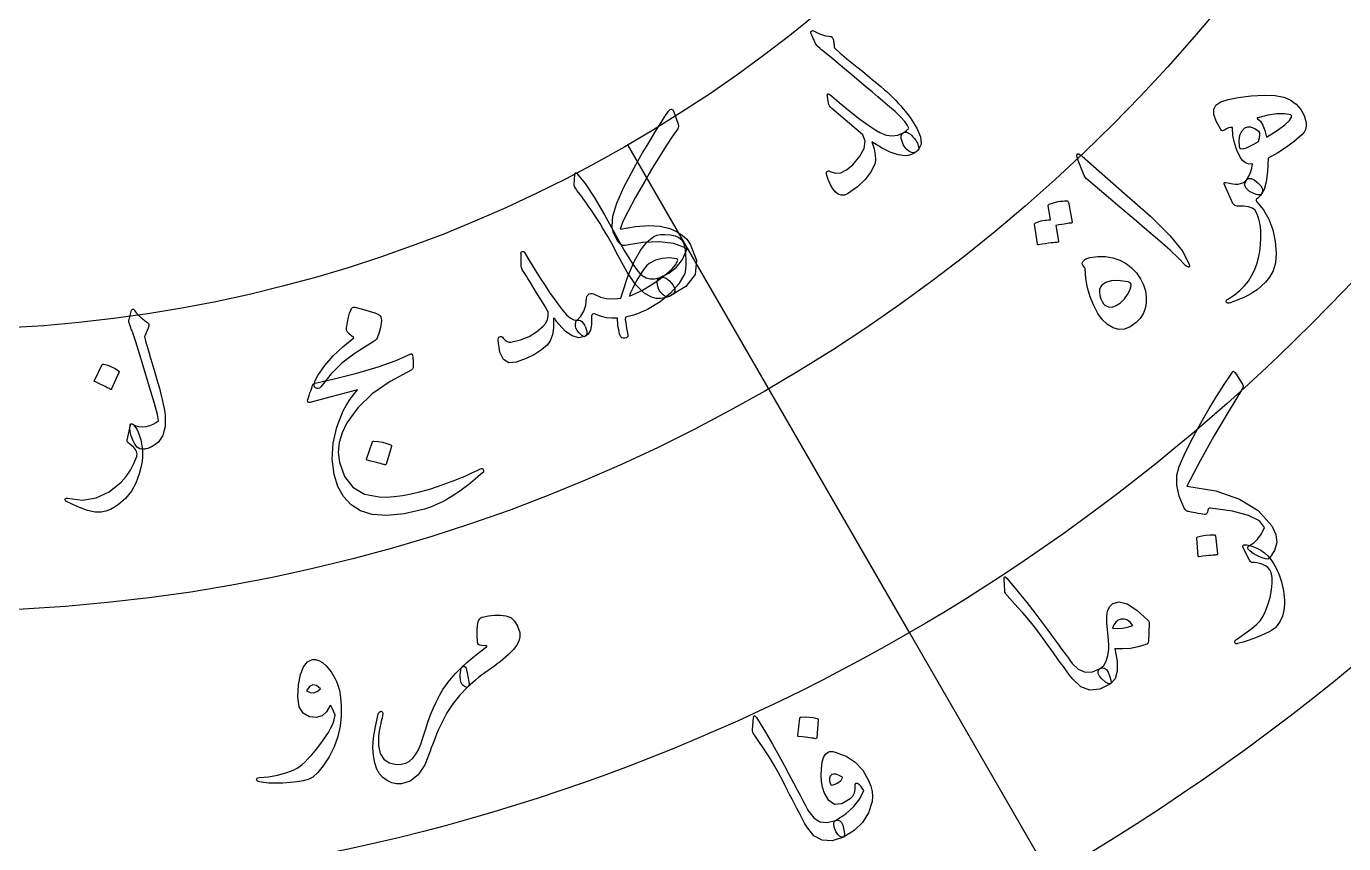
# Model space of a CAD drawing. Header units: millimetres. Extents: x -150 to 150, y -150 to 198.
# Drawn here: x 3.24 to 51.38, y -69.23 to -39.36 of the extents above; entities that cross this region are included whole.
import ezdxf

# ---------------------------------------------------------------- set-up
doc = ezdxf.new("R2010")
doc.units = ezdxf.units.MM
for name, color, linetype in [('CUT_OUTER', 1, 'Continuous'), ('ENGRAVE', 7, 'Continuous'), ('ENGRAVE_FINE', 8, 'Continuous'), ('GUIDE', 3, 'Continuous'), ('TEXT', 5, 'Continuous')]:
    doc.layers.add(name, color=color, linetype=linetype)

msp = doc.modelspace()

# ---------------------------------------------------------------- linework, layer by layer
at = {"layer": 'CUT_OUTER'}
msp.add_arc((0.0002, -0.0002), 149.9998, 179.017762, 3.164151, dxfattribs=at)
at = {"layer": 'ENGRAVE'}
for radius in [132.75, 112.1737, 91.5975, 71.0212, 50.445]:
    msp.add_circle((0, 0), radius, dxfattribs=at)
at = {"layer": 'ENGRAVE_FINE'}
for points in [[(35.5106, -61.5062), (25.2225, -43.6867)], [(45.7988, -79.3258), (35.5106, -61.5062)]]:
    msp.add_lwpolyline(points, dxfattribs=at)
for radius in [122.4619, 101.8856, 81.3094, 60.7331]:
    msp.add_circle((0, 0), radius, dxfattribs=at)
at = {"layer": 'GUIDE'}
msp.add_circle((0, 0), 137.25, dxfattribs=at)
at = {"layer": 'TEXT'}
for points in [[(31.9246, -39.6377), (31.9119, -39.602), (31.9091, -39.5715), (31.9159, -39.5462), (31.9326, -39.5262), (31.9531, -39.5151), (31.9768, -39.512), (32.0037, -39.5171), (32.0339, -39.5303), (32.1769, -39.6087), (32.3184, -39.6655), (32.4585, -39.7005), (32.5971, -39.7138), (32.6495, -39.7266), (32.6901, -39.7552), (32.7187, -39.7997), (32.7353, -39.86), (32.7404, -39.8943), (32.7451, -39.9288), (32.7495, -39.9637), (32.7536, -39.9988), (32.7576, -40.0339), (32.7619, -40.0688), (32.7666, -40.1034), (32.7715, -40.1378), (32.8202, -40.191), (32.9732, -40.3258), (33.231, -40.5417), (33.5943, -40.8379), (33.7949, -40.9998), (33.9826, -41.1525), (34.1573, -41.2959), (34.3189, -41.4303), (34.4668, -41.5554), (34.6002, -41.6714), (34.719, -41.7784), (34.8233, -41.8763), (34.9192, -41.9705), (35.013, -42.0666), (35.1047, -42.1643), (35.1943, -42.2639), (35.282, -42.3655), (35.3682, -42.4697), (35.4528, -42.5765), (35.5358, -42.6857), (35.7891, -43.0727), (35.9233, -43.4002), (35.9381, -43.6681), (35.8336, -43.8758), (35.7538, -43.9444), (35.6705, -43.975), (35.5838, -43.9675), (35.4938, -43.922), (35.4093, -43.8511), (35.3392, -43.7673), (35.2834, -43.6708), (35.2418, -43.5617), (35.215, -43.4513), (35.2129, -43.3626), (35.2357, -43.2956), (35.2833, -43.2502), (35.3247, -43.2209), (35.3618, -43.1945), (35.3945, -43.171), (35.4228, -43.1504), (35.4466, -43.1318), (35.4656, -43.1141), (35.4798, -43.0973), (35.4892, -43.0814), (35.4452, -42.9744), (35.347, -42.8374), (35.1945, -42.6704), (34.9881, -42.4732), (34.8612, -42.3596), (34.7137, -42.2309), (34.5458, -42.0872), (34.3574, -41.9283), (34.1488, -41.7535), (33.9202, -41.562), (33.6717, -41.3537), (33.4033, -41.1284), (33.1411, -40.908), (32.9107, -40.7143), (32.712, -40.5475), (32.5448, -40.4078), (32.4093, -40.295), (32.3057, -40.2089), (32.234, -40.1497), (32.194, -40.1175), (32.1458, -40.0721), (32.1023, -40.0171), (32.0633, -39.9525), (32.0288, -39.8783), (32.0143, -39.839), (32.0002, -39.8023), (31.9865, -39.7683), (31.9733, -39.7369), (31.9605, -39.7082), (31.9481, -39.6821), (31.9361, -39.6586), (31.9246, -39.6377)], [(35.8323, -43.8865), (35.7059, -43.978), (35.5839, -44.0427), (35.4665, -44.0807), (35.3538, -44.0919), (35.1005, -44.0559), (34.8139, -43.959), (34.4944, -43.801), (34.1424, -43.5818), (34.2187, -43.8383), (34.2631, -44.0534), (34.2757, -44.2272), (34.2567, -44.3593), (34.1144, -44.6637), (33.9001, -44.9518), (33.6138, -45.2224), (33.2558, -45.4742), (33.1389, -45.5239), (33.0244, -45.5278), (32.9126, -45.486), (32.8035, -45.3987), (32.7026, -45.2761), (32.6154, -45.1287), (32.5418, -44.9566), (32.4814, -44.76), (32.4765, -44.7308), (32.4785, -44.7047), (32.4873, -44.6816), (32.503, -44.6616), (32.5286, -44.644), (32.5552, -44.6373), (32.5826, -44.6414), (32.611, -44.6564), (32.8028, -44.7228), (33.0056, -44.7056), (33.2189, -44.6047), (33.4419, -44.4197), (33.7068, -44.1051), (33.8563, -43.8161), (33.8915, -43.5543), (33.8135, -43.3199), (32.6809, -42.3546), (32.6321, -42.3077), (32.595, -42.2612), (32.5697, -42.215), (32.5561, -42.1691), (32.517, -41.9174), (32.513, -41.8835), (32.5134, -41.8567), (32.5181, -41.8371), (32.5273, -41.8247), (32.5502, -41.821), (32.5801, -41.8307), (32.617, -41.8538), (32.6609, -41.8903), (32.9468, -42.1389), (33.2151, -42.364), (33.4656, -42.5658), (33.6982, -42.7443), (33.9121, -42.9001), (34.1064, -43.034), (34.2811, -43.146), (34.436, -43.2362), (34.6642, -43.3293), (34.8827, -43.3619), (35.0912, -43.3339), (35.2892, -43.2454), (35.3472, -43.2232), (35.4117, -43.2269), (35.4827, -43.2564), (35.5602, -43.3118), (35.5962, -43.3451), (35.631, -43.3799), (35.6646, -43.4163), (35.6971, -43.4543), (35.7276, -43.4945), (35.7554, -43.5375), (35.7806, -43.5832), (35.803, -43.6318), (35.8383, -43.7249), (35.8549, -43.7984), (35.8529, -43.8522), (35.8323, -43.8865)], [(46.8958, -43.1262), (46.7267, -42.825), (46.6402, -42.5758), (46.6362, -42.3783), (46.7152, -42.232), (46.8881, -42.119), (47.1601, -42.0274), (47.532, -41.9556), (48.0042, -41.9017), (48.4812, -41.8753), (48.8785, -41.888), (49.1957, -41.9417), (49.4325, -42.0377), (49.651, -42.1994), (49.82, -42.3921), (49.9388, -42.6162), (50.0069, -42.8719), (50.0135, -43.0022), (49.9907, -43.1215), (49.9386, -43.2298), (49.8571, -43.3269), (49.5889, -43.5569), (49.2937, -43.775), (48.9718, -43.9809), (48.6234, -44.174), (48.6013, -44.6592), (48.5516, -45.0406), (48.4762, -45.3171), (48.3765, -45.4884), (48.3447, -45.51), (48.3023, -45.5185), (48.2491, -45.5139), (48.1852, -45.4963), (47.9421, -45.3868), (47.8018, -45.2627), (47.764, -45.1248), (47.8281, -44.9728), (47.9135, -44.8375), (47.9797, -44.6946), (48.0267, -44.5442), (48.0544, -44.3866), (47.9149, -44.3888), (47.7918, -44.3471), (47.685, -44.2616), (47.5944, -44.1326), (47.4728, -43.8784), (47.3869, -43.6145), (47.3365, -43.341), (47.3211, -43.0578), (47.2448, -43.0524), (47.1701, -43.0651), (47.0972, -43.0961), (47.0259, -43.1453), (46.9881, -43.1671), (46.9538, -43.1712), (46.9231, -43.1576), (46.8958, -43.1262)], [(24.94, -46.7728), (25.5005, -46.6766), (25.9896, -46.6387), (26.4078, -46.6612), (26.7553, -46.7463), (27.0007, -46.8571), (27.2069, -46.9881), (27.3735, -47.1396), (27.5001, -47.3121), (27.7273, -47.9028), (27.6772, -48.4221), (27.3469, -48.8677), (26.7365, -49.2335), (26.6858, -49.2461), (26.6314, -49.2397), (26.5731, -49.2141), (26.5112, -49.1694), (26.4383, -49.0973), (26.3819, -49.0216), (26.3419, -48.9423), (26.3183, -48.8596), (26.2997, -48.7345), (26.301, -48.6408), (26.3224, -48.5785), (26.364, -48.5475), (26.7154, -48.381), (27.0008, -48.1558), (27.2191, -47.8729), (27.3695, -47.5337), (27.3763, -47.5089), (27.3762, -47.4891), (27.3693, -47.4743), (27.3556, -47.4645), (26.8989, -47.2976), (26.3725, -47.2274), (25.7757, -47.2511), (25.1072, -47.3658), (25.0303, -47.364), (24.9526, -47.3193), (24.8742, -47.232), (24.7949, -47.102), (24.7364, -46.9811), (24.6923, -46.8683), (24.6626, -46.7636), (24.6473, -46.6672), (24.6782, -46.2942), (24.8234, -45.8185), (25.0781, -45.2391), (25.4364, -44.5545), (25.6007, -44.2632), (25.7632, -43.9802), (25.924, -43.7055), (26.0834, -43.4392), (26.2414, -43.1811), (26.3982, -42.9314), (26.5541, -42.69), (26.7091, -42.4568), (26.7669, -42.3963), (26.8179, -42.3794), (26.8622, -42.4063), (26.8999, -42.477), (27.0628, -42.9281), (27.0759, -42.9764), (27.0771, -43.0223), (27.0666, -43.0657), (27.0442, -43.1067), (26.9187, -43.2807), (26.786, -43.474), (26.6457, -43.6867), (26.4976, -43.9186), (26.3419, -44.17), (26.1787, -44.4409), (26.0077, -44.7313), (25.8283, -45.0412), (25.4925, -45.6295), (25.2297, -46.1136), (25.0443, -46.4944), (24.94, -46.7728)], [(48.2427, -42.6944), (48.2268, -42.6998), (48.2199, -42.7076), (48.2221, -42.7178), (48.2332, -42.7304), (48.3394, -42.8273), (48.43, -42.9717), (48.5047, -43.1639), (48.5629, -43.4041), (48.9474, -43.16), (49.2271, -42.9552), (49.4026, -42.7916), (49.4742, -42.6704), (49.48, -42.6428), (49.4781, -42.621), (49.4684, -42.605), (49.451, -42.5948), (49.2202, -42.5511), (48.9419, -42.5537), (48.6161, -42.6019), (48.2427, -42.6944)], [(48.2745, -43.5625), (48.3058, -43.4278), (48.3199, -43.3244), (48.3171, -43.2524), (48.2975, -43.2116), (48.1342, -43.104), (47.9909, -43.0462), (47.8676, -43.038), (47.7641, -43.0795), (47.6472, -43.194), (47.5745, -43.3416), (47.5457, -43.5227), (47.5606, -43.7376), (47.5785, -43.7916), (47.6146, -43.8241), (47.6691, -43.8352), (47.7418, -43.8248), (47.8366, -43.7925), (47.957, -43.7382), (48.103, -43.6616), (48.2745, -43.5625)], [(41.6842, -44.2621), (41.6326, -44.0981), (41.6389, -44.0174), (41.7035, -44.0195), (41.8266, -44.1045), (43.3716, -45.4628), (44.3215, -46.2946), (45.0348, -47.0025), (45.5084, -47.5897), (45.7405, -48.0575), (45.748, -48.1066), (45.7449, -48.1398), (45.7312, -48.1572), (45.7068, -48.1587), (45.679, -48.1512), (45.6493, -48.1354), (45.6177, -48.1114), (45.5841, -48.0791), (45.3349, -47.8162), (45.0583, -47.5491), (44.7546, -47.2774), (44.4239, -47.0009), (44.3391, -46.9271), (44.1079, -46.7299), (43.7307, -46.4088), (43.2081, -45.9632), (42.0438, -44.9798), (41.986, -44.9237), (41.9382, -44.8667), (41.9004, -44.809), (41.8727, -44.7504)], [(26.3706, -48.5439), (26.4961, -48.5274), (26.62, -48.5645), (26.7425, -48.6552), (26.8636, -48.7996), (26.9357, -48.9355), (26.9398, -49.0526), (26.8756, -49.1508), (26.7432, -49.2298), (26.5776, -49.2835), (26.4138, -49.3061), (26.2523, -49.2976), (26.093, -49.258), (25.8074, -49.0972), (25.5081, -48.7909), (25.1951, -48.3395), (24.8675, -47.7437), (24.7743, -47.5599), (24.6807, -47.3811), (24.5865, -47.2072), (24.4919, -47.0383), (24.3971, -46.8747), (24.3023, -46.7169), (24.2076, -46.5648), (24.1129, -46.4184), (23.9899, -46.2341), (23.8777, -46.0672), (23.7762, -45.9178), (23.6854, -45.7859), (23.6057, -45.6723), (23.5375, -45.5779), (23.4807, -45.5026), (23.4353, -45.4465), (23.3592, -45.353), (23.3059, -45.2749), (23.2751, -45.2123), (23.267, -45.1653), (23.2874, -44.7697), (23.2967, -44.725), (23.3141, -44.7055), (23.3397, -44.711), (23.3736, -44.7415), (23.6578, -45.1009), (23.9919, -45.6029), (24.3759, -46.2477), (24.8092, -47.0357), (24.9693, -47.3271), (25.1173, -47.5865), (25.2532, -47.8139), (25.3771, -48.0094), (25.4888, -48.1724), (25.5879, -48.3026), (25.6746, -48.4), (25.7488, -48.4645), (25.887, -48.543), (26.0368, -48.5825), (26.1981, -48.5829), (26.3706, -48.5439)], [(47.3359, -45.8279), (47.0362, -45.1749), (47.0178, -45.1171), (47.0182, -45.0789), (47.0375, -45.0603), (47.0756, -45.0612), (47.209, -45.0912), (47.3288, -45.111), (47.4352, -45.1205), (47.5281, -45.1199), (47.614, -45.1038), (47.6936, -45.0729), (47.767, -45.0271), (47.8339, -44.9667), (47.9116, -44.9176), (48.0054, -44.9184), (48.1154, -44.969), (48.2418, -45.0696), (48.3514, -45.1896), (48.4115, -45.2983), (48.4218, -45.3959), (48.3824, -45.4822), (48.3373, -45.5346), (48.29, -45.5864), (48.2403, -45.6374), (48.1884, -45.6877), (48.1822, -45.6988), (48.1812, -45.7134), (48.1856, -45.7316), (48.1953, -45.7533), (48.4503, -46.0593), (48.6503, -46.4065), (48.7942, -46.7952), (48.8808, -47.226), (48.9109, -47.6461), (48.8864, -48.0024), (48.8082, -48.294), (48.677, -48.5203), (48.5207, -48.7009), (48.3669, -48.8559), (48.2158, -48.9852), (48.0677, -49.0889), (47.9892, -49.1334), (47.9035, -49.1791), (47.8104, -49.2258), (47.7101, -49.2736), (47.6021, -49.3214), (47.4861, -49.3678), (47.3622, -49.4128), (47.2303, -49.4565), (47.1982, -49.4684), (47.1702, -49.4734), (47.1464, -49.4715), (47.1267, -49.4628), (47.1044, -49.4473), (47.0904, -49.4311), (47.0848, -49.414), (47.0876, -49.3962), (47.0942, -49.3761), (47.1061, -49.3583), (47.1232, -49.3427), (47.1454, -49.3294), (47.3825, -49.1759), (47.5874, -49.014), (47.7602, -48.8442), (47.9008, -48.6667), (48.0196, -48.4711), (48.1206, -48.2651), (48.2035, -48.0487), (48.2683, -47.8222), (48.3157, -47.5856), (48.3464, -47.3391), (48.3603, -47.0828), (48.3574, -46.8168), (48.3327, -46.5964), (48.2879, -46.398), (48.2232, -46.2216), (48.1389, -46.0671), (48.0435, -45.9973), (47.9028, -45.9508), (47.7169, -45.927), (47.4858, -45.9256), (47.4406, -45.9204), (47.4006, -45.9024), (47.3657, -45.8715), (47.3359, -45.8279)], [(40.5868, -45.9088), (40.5872, -45.8944), (40.5934, -45.8806), (40.6054, -45.8672), (40.623, -45.8544), (40.7017, -45.8258), (40.7806, -45.8012), (40.8597, -45.7803), (40.9391, -45.7634), (41.0195, -45.7503), (41.1015, -45.7413), (41.1853, -45.7362), (41.2709, -45.7351), (41.2917, -45.7396), (41.308, -45.7495), (41.3198, -45.7648), (41.3272, -45.7856), (41.4659, -46.515), (41.4636, -46.5283), (41.452, -46.5387), (41.4311, -46.5461), (41.4008, -46.5506), (41.3774, -46.5508), (41.342, -46.554), (41.2945, -46.5601), (41.2349, -46.5693), (41.1625, -46.5813), (41.0767, -46.5961), (40.9774, -46.6135), (40.8646, -46.6336), (40.9589, -47.206), (40.9582, -47.2267), (40.9469, -47.2413), (40.925, -47.2499), (40.8925, -47.2524), (40.8645, -47.2546), (40.821, -47.259), (40.7622, -47.2656), (40.688, -47.2743), (40.5978, -47.2857), (40.4907, -47.3004), (40.3668, -47.3183), (40.226, -47.3392), (40.2084, -47.3378), (40.1961, -47.3318), (40.1891, -47.3213), (40.1874, -47.3062), (40.0874, -46.5885), (40.0881, -46.5741), (40.0945, -46.5603), (40.1066, -46.5471), (40.1245, -46.5345), (40.1896, -46.5083), (40.2556, -46.4861), (40.3225, -46.4679), (40.3903, -46.4537), (40.4586, -46.443), (40.5273, -46.4356), (40.5961, -46.4313), (40.6652, -46.4302)], [(26.1726, -47.0324), (26.2793, -46.9904), (26.4139, -46.9677), (26.5763, -46.9641), (26.7669, -46.9793), (26.9472, -47.0143), (27.0888, -47.0734), (27.1914, -47.1569), (27.2549, -47.2651), (27.2906, -47.3904), (27.3174, -47.538), (27.335, -47.7078), (27.3434, -47.9), (27.342, -48.081), (27.3346, -48.2236), (27.3213, -48.3277), (27.3025, -48.3933), (27.0837, -48.7655), (26.7829, -49.1088), (26.4002, -49.4215), (25.9361, -49.7017), (25.8374, -49.751), (25.7378, -49.7963), (25.6372, -49.8377), (25.5357, -49.8752), (25.434, -49.9089), (25.3327, -49.939), (25.2318, -49.9656), (25.1314, -49.9886), (25.1303, -50.0661), (25.1447, -50.1982), (25.1744, -50.3849), (25.2191, -50.6264), (25.2232, -50.6757), (25.2065, -50.7136), (25.169, -50.74), (25.1107, -50.7549), (25.0538, -50.7529), (25.0067, -50.7358), (24.9693, -50.7035), (24.9416, -50.656), (24.9231, -50.589), (24.9058, -50.5182), (24.8899, -50.4437), (24.8753, -50.3654), (24.8626, -50.2836), (24.8524, -50.1984), (24.8447, -50.1099), (24.8396, -50.0181), (24.6326, -50.022), (24.4389, -50.0041), (24.2586, -49.9648), (24.0917, -49.9042), (24.0406, -49.8819), (23.9974, -49.8692), (23.9619, -49.8661), (23.9343, -49.8727), (23.9167, -49.8884), (23.9047, -49.9158), (23.8983, -49.9549), (23.8976, -50.0057), (23.8948, -50.2592), (23.8529, -50.459), (23.7723, -50.6049), (23.6533, -50.6965), (23.6334, -50.7002), (23.6083, -50.6949), (23.5781, -50.6808), (23.5428, -50.6578), (23.442, -50.5591), (23.3689, -50.468), (23.3235, -50.3846), (23.3056, -50.3089), (23.3068, -50.2351), (23.318, -50.1741), (23.3392, -50.1258), (23.3704, -50.0902), (23.5109, -49.9479), (23.6153, -49.7675), (23.6831, -49.5494), (23.7143, -49.2939), (23.7224, -49.243), (23.7416, -49.2003), (23.7718, -49.1655), (23.8131, -49.1388), (23.8639, -49.122), (23.9157, -49.12), (23.9686, -49.133), (24.0226, -49.1609), (24.2236, -49.2549), (24.4489, -49.3073), (24.6985, -49.3179), (24.9721, -49.2863), (25.0394, -49.0581), (25.1074, -48.8416), (25.1762, -48.6367), (25.2459, -48.4435), (25.469, -47.9323), (25.6959, -47.5271), (25.9297, -47.2272), (26.1726, -47.0324)], [(23.3704, -50.0902), (23.4309, -50.0907), (23.4874, -50.1093), (23.5402, -50.1462), (23.589, -50.2013), (23.6385, -50.2745), (23.6771, -50.3488), (23.7047, -50.4241), (23.7212, -50.5006), (23.7252, -50.5706), (23.7152, -50.6266), (23.6912, -50.6686), (23.6533, -50.6965), (23.4204, -50.7365), (23.1839, -50.6739), (22.9447, -50.5087), (22.7031, -50.2412), (22.6659, -50.193), (22.6336, -50.1513), (22.6064, -50.1159), (22.5841, -50.087), (22.5667, -50.0645), (22.5544, -50.0484), (22.5469, -50.0387), (22.5445, -50.0355), (22.5253, -50.0202), (22.5126, -50.0193), (22.5064, -50.0328), (22.5066, -50.0607), (22.507, -50.3732), (22.4673, -50.636), (22.3879, -50.8489), (22.2689, -51.0116), (22.0676, -51.184), (21.8134, -51.3454), (21.5062, -51.495), (21.1462, -51.6318), (20.8791, -51.6567), (20.6791, -51.5344), (20.5465, -51.2657), (20.4796, -50.8514), (20.4806, -50.7979), (20.4908, -50.7547), (20.5102, -50.7218), (20.5388, -50.6992), (20.5719, -50.6893), (20.6052, -50.6944), (20.6385, -50.7144), (20.6719, -50.7495), (20.7433, -50.8242), (20.8137, -50.8742), (20.8833, -50.8995), (20.9518, -50.8999), (21.3004, -50.8135), (21.6133, -50.6873), (21.8899, -50.5219), (22.1295, -50.3179), (22.2216, -50.2031), (22.282, -50.0756), (22.3109, -49.9356), (22.3084, -49.783), (22.2778, -49.7239), (22.1977, -49.5902), (22.0681, -49.382), (21.8895, -49.0989), (21.7952, -48.9469), (21.7106, -48.8094), (21.6355, -48.6864), (21.57, -48.578), (21.514, -48.4851), (21.4674, -48.409), (21.4301, -48.3495), (21.4023, -48.3067), (21.3649, -48.2389), (21.3387, -48.1763), (21.3236, -48.119), (21.3196, -48.0669), (21.3201, -47.9998), (21.3207, -47.9373), (21.3213, -47.8793), (21.3219, -47.8258), (21.3222, -47.7772), (21.3216, -47.7334), (21.3204, -47.6945), (21.3183, -47.6606), (21.3193, -47.6321), (21.3268, -47.6099), (21.3411, -47.5939), (21.3619, -47.584), (21.3892, -47.5829), (21.4131, -47.5895), (21.4337, -47.6037), (21.4508, -47.6255), (21.6468, -47.9543), (21.8364, -48.2641), (22.0195, -48.5548), (22.1961, -48.8264), (22.3657, -49.0792), (22.528, -49.3134), (22.6828, -49.5289), (22.8302, -49.7259), (22.9812, -49.9034), (23.1217, -50.0234), (23.2515, -50.0856), (23.3704, -50.0902)], [(27.0094, -47.8587), (26.7365, -47.8213), (26.479, -47.8359), (26.2363, -47.9026), (26.0079, -48.0218), (25.9173, -48.1008), (25.818, -48.219), (25.7096, -48.3764), (25.5917, -48.5728), (25.5329, -48.6772), (25.4796, -48.7743), (25.4318, -48.8642), (25.3896, -48.9469), (25.3533, -49.0227), (25.323, -49.0922), (25.2989, -49.1554), (25.281, -49.2121), (25.5054, -49.1229), (25.7588, -48.9952), (26.0407, -48.8286), (26.3503, -48.6226), (26.638, -48.4078), (26.8483, -48.2197), (26.9819, -48.0592), (27.0395, -47.9272), (27.0454, -47.9025), (27.0424, -47.8828), (27.0304, -47.8683), (27.0094, -47.8587)], [(41.8309, -48.0104), (41.8622, -47.9394), (41.9176, -47.882), (41.9971, -47.838), (42.1008, -47.8074), (42.3938, -47.7702), (42.6741, -47.774), (42.9416, -47.8193), (43.1966, -47.9063), (43.4285, -48.0272), (43.6326, -48.1802), (43.8084, -48.3657), (43.9557, -48.5842), (44.0646, -48.8064), (44.1357, -49.0273), (44.1691, -49.2468), (44.1644, -49.4649), (44.1237, -49.6727), (44.0492, -49.8609), (43.9409, -50.0294), (43.7991, -50.1779), (43.585, -50.339), (43.3723, -50.4259), (43.1617, -50.4386), (42.9533, -50.3774), (42.756, -50.255), (42.5728, -50.078), (42.4032, -49.8469), (42.2469, -49.5619), (42.1133, -49.2416), (42.0172, -48.9109), (41.9581, -48.5699), (41.9357, -48.2186), (41.9326, -48.204), (41.9217, -48.1836), (41.9031, -48.1576), (41.8768, -48.1257), (41.8492, -48.0901), (41.8324, -48.059), (41.8263, -48.0325), (41.8309, -48.0104)], [(43.6137, -48.8355), (43.6108, -48.7792), (43.5767, -48.7339), (43.5115, -48.6997), (43.4152, -48.6763), (43.1293, -48.6479), (42.8894, -48.6619), (42.6951, -48.7185), (42.5459, -48.8184), (42.4921, -48.8853), (42.4627, -48.971), (42.4578, -49.0755), (42.4773, -49.199), (42.512, -49.3202), (42.5528, -49.4182), (42.5997, -49.493), (42.653, -49.5444), (42.7861, -49.6084), (42.9261, -49.6152), (43.0729, -49.5648), (43.2261, -49.4569), (43.3723, -49.3113), (43.4856, -49.1591), (43.5661, -49.0004), (43.6137, -48.8355)], [(7.1293, -49.6876), (7.1459, -49.689), (7.1619, -49.698), (7.1772, -49.7145), (7.192, -49.7387), (7.2146, -49.7753), (7.2525, -49.8219), (7.3059, -49.8785), (7.3747, -49.9449), (7.4142, -49.9797), (7.4527, -50.0132), (7.4902, -50.0454), (7.5266, -50.0763), (7.5624, -50.1055), (7.5979, -50.1323), (7.6331, -50.1568), (7.6679, -50.179), (7.7015, -50.2124), (7.7168, -50.258), (7.7138, -50.3158), (7.6925, -50.3858), (7.5567, -50.6995), (7.5808, -50.7974), (7.613, -50.9166), (7.6534, -51.0571), (7.7019, -51.219), (7.7576, -51.4032), (7.8193, -51.611), (7.8871, -51.8422), (7.961, -52.097), (8.0366, -52.3496), (8.1031, -52.5829), (8.1605, -52.7968), (8.2086, -52.9916), (8.2478, -53.167), (8.2785, -53.323), (8.3007, -53.4597), (8.3142, -53.577), (8.3119, -53.9836), (8.2258, -54.3126), (8.0553, -54.5636), (7.8004, -54.7358), (7.7582, -54.7554), (7.717, -54.772), (7.6768, -54.7856), (7.6376, -54.7962), (7.5995, -54.8043), (7.5625, -54.8104), (7.5267, -54.8144), (7.492, -54.8163), (7.3902, -54.7978), (7.2969, -54.7358), (7.2123, -54.6303), (7.1364, -54.4814), (7.0766, -54.3191), (7.0398, -54.1735), (7.0259, -54.0446), (7.0346, -53.9324), (7.0404, -53.912), (7.0487, -53.8969), (7.0595, -53.887), (7.0729, -53.8824), (7.0906, -53.882), (7.1069, -53.8855), (7.1219, -53.8928), (7.1356, -53.9042), (7.2392, -53.9555), (7.3541, -53.9855), (7.4803, -53.9939), (7.6177, -53.9808), (7.7586, -53.9457), (7.8815, -53.8978), (7.9864, -53.8373), (8.0734, -53.7642), (8.0315, -53.544), (7.9218, -53.1367), (7.7458, -52.5418), (7.5057, -51.7589), (7.238, -50.8886), (7.203, -50.773), (7.1673, -50.664), (7.1308, -50.5617), (7.0937, -50.4661), (7.0741, -50.4184), (7.0572, -50.3745), (7.0431, -50.3345), (7.0317, -50.2984), (7.0222, -50.2666), (7.0139, -50.2399), (7.0067, -50.2181), (7.0007, -50.2014), (6.991, -50.1633), (6.987, -50.1282), (6.9886, -50.0961), (6.9958, -50.0669), (7.0872, -49.7312), (7.0954, -49.7136), (7.1052, -49.7005), (7.1165, -49.6918), (7.1293, -49.6876)], [(15.8151, -50.9504), (15.2558, -51.2976), (14.776, -51.6655), (14.376, -52.0564), (14.0561, -52.4723), (14.0065, -52.5361), (13.9558, -52.5779), (13.9041, -52.5979), (13.8514, -52.5959), (13.7767, -52.543), (13.7601, -52.4451), (13.8011, -52.3021), (13.8993, -52.1141), (14.1504, -51.7527), (14.4533, -51.4035), (14.8075, -51.0656), (15.2126, -50.7379), (15.0219, -50.5775), (14.9826, -50.5349), (14.9562, -50.4885), (14.9427, -50.4382), (14.9421, -50.3841), (14.9775, -50.1666), (15.0145, -49.9843), (15.0532, -49.8373), (15.0938, -49.7254), (15.1243, -49.6691), (15.1601, -49.6334), (15.2013, -49.6184), (15.2478, -49.624), (15.5297, -49.6913), (15.7715, -49.7604), (15.9732, -49.8317), (16.1343, -49.9057), (16.1704, -49.9346), (16.1969, -49.9773), (16.2139, -50.0338), (16.2211, -50.1042), (16.2104, -50.2215), (16.18, -50.3694), (16.1297, -50.548), (16.0589, -50.7572), (16.034, -50.7928), (15.9851, -50.8369), (15.9122, -50.8895), (15.8151, -50.9504)], [(14.3979, -52.2639), (15.3188, -52.0363), (16.1047, -51.8024), (16.7557, -51.5681), (17.2723, -51.3386), (17.2881, -51.3311), (17.3026, -51.3274), (17.3161, -51.3275), (17.3284, -51.3315), (17.3389, -51.3389), (17.3472, -51.3496), (17.3531, -51.3636), (17.3567, -51.3807), (17.3646, -51.4497), (17.3711, -51.5132), (17.3763, -51.5712), (17.3801, -51.6239), (17.3825, -51.6711), (17.3836, -51.7129), (17.3833, -51.7493), (17.3817, -51.7802), (17.3734, -51.8315), (17.3576, -51.8726), (17.3345, -51.9033), (17.304, -51.9238), (16.5316, -52.3381), (15.8837, -52.7931), (15.3596, -53.2938), (14.9595, -53.844), (14.7776, -54.2078), (14.6695, -54.5687), (14.6365, -54.9272), (14.68, -55.2834), (14.8698, -55.8104), (15.1737, -56.1998), (15.5934, -56.4498), (16.1293, -56.5575), (16.3933, -56.56), (16.6781, -56.5416), (16.9833, -56.502), (17.3089, -56.4411), (17.654, -56.3589), (18.0181, -56.2558), (18.4008, -56.1313), (18.8016, -55.985), (18.9428, -55.9291), (19.0811, -55.8727), (19.2166, -55.816), (19.3492, -55.7588), (19.478, -55.7016), (19.6021, -55.6448), (19.7215, -55.5883), (19.8361, -55.5322), (19.8719, -55.5174), (19.901, -55.5169), (19.9235, -55.5305), (19.9394, -55.5584), (19.9489, -55.594), (19.95, -55.6237), (19.9425, -55.6476), (19.9265, -55.6657), (19.7417, -55.8256), (19.5646, -55.9731), (19.3955, -56.1081), (19.2344, -56.2308), (19.0822, -56.3415), (18.9397, -56.4406), (18.8069, -56.5281), (18.684, -56.604), (18.566, -56.6687), (18.4504, -56.7295), (18.3371, -56.7862), (18.2262, -56.8389), (18.117, -56.887), (18.0086, -56.9297), (17.9012, -56.967), (17.7948, -56.9989), (17.0537, -57.1687), (16.4149, -57.2336), (15.8806, -57.1971), (15.4523, -57.0621), (15.1072, -56.8396), (14.8316, -56.5447), (14.6246, -56.1786), (14.4851, -55.742), (14.4161, -55.1733), (14.4512, -54.5942), (14.5874, -54.0047), (14.8216, -53.404), (14.9234, -53.213), (15.0451, -53.0228), (15.1864, -52.8331), (15.3472, -52.6438), (13.5997, -53.1068), (13.553, -53.0995), (13.5271, -53.0716), (13.522, -53.023), (13.5375, -52.9539), (13.5732, -52.8497), (13.6057, -52.756), (13.6349, -52.6726), (13.6609, -52.5996), (13.6839, -52.5375), (13.7041, -52.4866), (13.7214, -52.447), (13.736, -52.4187), (13.7813, -52.4025), (13.9068, -52.3717), (14.1124, -52.3258), (14.3979, -52.2639)], [(6.0164, -51.7211), (6.0242, -51.7108), (6.0359, -51.7039), (6.0515, -51.7002), (6.0711, -51.6997), (6.215, -51.7416), (6.3528, -51.797), (6.4845, -51.8659), (6.6103, -51.9483), (6.6233, -51.9617), (6.63, -51.9758), (6.6306, -51.9907), (6.6249, -52.0064), (6.3596, -52.6087), (6.3486, -52.6236), (6.3329, -52.6287), (6.3123, -52.6242), (6.287, -52.6099), (6.2651, -52.5976), (6.2306, -52.5792), (6.1837, -52.5548), (6.1244, -52.5243), (6.0517, -52.4878), (5.9649, -52.4454), (5.8641, -52.3969), (5.7492, -52.3423), (5.7337, -52.3328), (5.7254, -52.3225), (5.7242, -52.3114), (5.7301, -52.2996)], [(47.411, -52.0131), (47.6991, -52.4646), (47.7091, -52.4925), (47.7095, -52.523), (47.7003, -52.5558), (47.6813, -52.5912), (47.1551, -53.4551), (46.6425, -54.3379), (46.1425, -55.2403), (45.6545, -56.1633), (46.7078, -56.3385), (47.5779, -56.6327), (48.2616, -57.0542), (48.7546, -57.6096), (48.9016, -57.924), (48.9367, -58.2267), (48.8596, -58.5174), (48.6699, -58.7953), (48.6142, -58.8257), (48.526, -58.8226), (48.4054, -58.786), (48.2525, -58.7156), (48.0794, -58.6202), (47.9592, -58.5356), (47.8915, -58.4619), (47.8764, -58.3992), (47.8838, -58.3817), (47.897, -58.3654), (47.9161, -58.3504), (47.941, -58.3365), (48.1027, -58.234), (48.2483, -58.0898), (48.3775, -57.9043), (48.4897, -57.6774), (48.3021, -57.4327), (47.91, -57.2346), (47.3153, -57.0799), (46.5204, -56.9632), (46.4831, -56.9643), (46.4539, -56.9767), (46.4328, -57.0005), (46.4198, -57.0356), (46.4018, -57.1173), (46.3867, -57.1608), (46.3612, -57.1886), (46.3254, -57.2009), (46.2794, -57.1975), (46.16, -57.176), (46.0535, -57.1565), (45.96, -57.1391), (45.8793, -57.1237), (45.8115, -57.1105), (45.7566, -57.0995), (45.7144, -57.0907), (45.6851, -57.0841), (45.6445, -57.0666), (45.6086, -57.0405), (45.5775, -57.0059), (45.5511, -56.9628), (45.3702, -56.5255), (45.2801, -56.1269), (45.2805, -55.7667), (45.3715, -55.4444), (45.5581, -55.0278), (45.7614, -54.6075), (45.9814, -54.1831), (46.2179, -53.7544), (46.47, -53.3217), (46.7369, -52.8854), (47.0185, -52.445), (47.3146, -52.0003), (47.3363, -51.9718), (47.3596, -51.9644), (47.3845, -51.9782), (47.411, -52.0131)], [(7.1429, -53.9032), (7.2122, -53.9816), (7.2749, -54.0787), (7.3309, -54.1944), (7.3802, -54.3289), (7.4212, -54.471), (7.4534, -54.6171), (7.4768, -54.7673), (7.4912, -54.9215), (7.4899, -55.0802), (7.4691, -55.2658), (7.4286, -55.4785), (7.3679, -55.7181), (7.2484, -56.051), (7.0826, -56.3489), (6.8704, -56.6116), (6.6117, -56.8384), (6.4662, -56.9351), (6.3114, -57.0127), (6.1472, -57.0713), (5.9739, -57.1108), (5.7581, -57.11), (5.4746, -57.0469), (5.1246, -56.9203), (4.7097, -56.7291), (4.6849, -56.7116), (4.6677, -56.6915), (4.6581, -56.669), (4.656, -56.644), (4.6629, -56.622), (4.6803, -56.6085), (4.708, -56.6034), (4.7461, -56.6067), (5.2893, -56.6687), (5.7987, -56.5908), (6.2708, -56.374), (6.7022, -56.0193), (6.8877, -55.8048), (7.0451, -55.5763), (7.1743, -55.3339), (7.2757, -55.0779), (7.2855, -55.0368), (7.2872, -54.992), (7.2808, -54.9437), (7.2663, -54.8917), (7.2319, -54.8259), (7.168, -54.7509), (7.0745, -54.6666), (6.9519, -54.5727), (6.9381, -54.5571), (6.9302, -54.5361), (6.9283, -54.5097), (6.9322, -54.4778), (7.042, -53.9315), (7.0477, -53.911), (7.056, -53.8959), (7.0669, -53.886), (7.0803, -53.8815), (7.0979, -53.881), (7.1143, -53.8845), (7.1293, -53.8919), (7.1429, -53.9032)], [(15.8858, -54.5466), (15.8925, -54.535), (15.904, -54.5258), (15.9202, -54.5191), (15.9411, -54.515), (16.102, -54.5287), (16.2584, -54.5569), (16.4105, -54.5997), (16.5583, -54.657), (16.5742, -54.6677), (16.5836, -54.6804), (16.5866, -54.695), (16.5829, -54.7117), (16.3927, -55.3585), (16.3833, -55.3753), (16.3672, -55.3834), (16.3445, -55.3829), (16.3151, -55.3736), (16.2897, -55.3656), (16.2499, -55.3541), (16.1959, -55.3389), (16.1275, -55.3202), (16.0439, -55.298), (15.9442, -55.2727), (15.8285, -55.2441), (15.6968, -55.2121), (15.6787, -55.2056), (15.6681, -55.197), (15.6651, -55.1863), (15.6696, -55.1735)], [(46.0127, -58.0682), (46.0141, -58.0552), (46.0207, -58.0429), (46.0324, -58.0312), (46.0494, -58.0201), (46.1973, -57.9772), (46.347, -57.9493), (46.4984, -57.9363), (46.6516, -57.9384), (46.6699, -57.9427), (46.6832, -57.9511), (46.6914, -57.9636), (46.6947, -57.9801), (46.7769, -58.6382), (46.7751, -58.6569), (46.7641, -58.6698), (46.7438, -58.6771), (46.7142, -58.6787), (46.6886, -58.68), (46.649, -58.6831), (46.5953, -58.6878), (46.5275, -58.6941), (46.445, -58.7025), (46.347, -58.7136), (46.2336, -58.7273), (46.1047, -58.7435), (46.0862, -58.7438), (46.0735, -58.7396), (46.0666, -58.7309), (46.0656, -58.7175)], [(47.7533, -58.3078), (47.8382, -58.3091), (47.9429, -58.3301), (48.0677, -58.3707), (48.2124, -58.4308), (48.3584, -58.5067), (48.4915, -58.6004), (48.6115, -58.7122), (48.7184, -58.8421), (48.7692, -58.9128), (48.8186, -58.9883), (48.8664, -59.0688), (48.9126, -59.1541), (48.957, -59.2446), (48.999, -59.3407), (49.0387, -59.4423), (49.076, -59.5494), (49.1104, -59.6553), (49.14, -59.7639), (49.1648, -59.8752), (49.1849, -59.9892), (49.2001, -60.1059), (49.2105, -60.2252), (49.216, -60.3473), (49.2166, -60.472), (49.1957, -60.7081), (49.1449, -60.9176), (49.0646, -61.1004), (48.9547, -61.2563), (48.9028, -61.3126), (48.8498, -61.3613), (48.7958, -61.4025), (48.7408, -61.4361), (48.629, -61.4965), (48.5053, -61.5572), (48.3695, -61.6181), (48.2218, -61.6793), (48.0618, -61.7402), (47.8893, -61.8003), (47.7043, -61.8597), (47.5068, -61.9181), (47.4889, -61.9242), (47.4705, -61.9248), (47.4516, -61.9199), (47.4322, -61.9097), (47.4175, -61.8975), (47.4081, -61.8813), (47.404, -61.861), (47.4054, -61.8366), (47.4109, -61.82), (47.4227, -61.8022), (47.4408, -61.783), (47.4652, -61.7626), (47.7757, -61.5538), (48.0251, -61.3683), (48.2137, -61.2066), (48.3417, -61.0695), (48.4399, -60.9174), (48.5312, -60.7264), (48.6153, -60.4965), (48.6918, -60.2277), (48.7471, -59.9526), (48.7728, -59.7092), (48.7695, -59.4976), (48.7375, -59.3177), (48.6804, -59.2221), (48.6097, -59.1413), (48.5254, -59.0753), (48.4276, -59.0239), (48.318, -58.984), (48.2135, -58.959), (48.1142, -58.949), (48.0199, -58.9539), (48.0051, -58.9492), (47.9877, -58.9322), (47.9676, -58.9031), (47.9448, -58.8617), (47.7028, -58.3875), (47.6983, -58.3732), (47.6979, -58.3579), (47.7015, -58.3417), (47.7092, -58.3247), (47.7189, -58.3144), (47.7294, -58.3081), (47.7409, -58.3059), (47.7533, -58.3078)], [(38.9745, -59.5457), (38.9737, -59.5196), (38.9762, -59.5002), (38.9821, -59.4874), (38.9913, -59.4814), (39.0106, -59.4804), (39.0392, -59.4967), (39.077, -59.5302), (39.124, -59.581), (39.4778, -60.0129), (39.8003, -60.4153), (40.0913, -60.7883), (40.3506, -61.1321), (40.5677, -61.4292), (40.7628, -61.6951), (40.9358, -61.9299), (41.0868, -62.1337), (41.2153, -62.3066), (41.3209, -62.449), (41.4035, -62.5609), (41.4632, -62.6423), (41.6851, -62.8576), (41.9302, -62.9614), (42.1984, -62.9532), (42.4891, -62.8325), (42.5727, -62.8029), (42.6473, -62.8151), (42.7131, -62.8693), (42.7699, -62.9655), (42.8393, -63.1306), (42.8781, -63.2559), (42.8862, -63.3413), (42.8639, -63.3868), (42.4687, -63.584), (42.1063, -63.6207), (41.7781, -63.4978), (41.4842, -63.2161), (41.3682, -63.0652), (41.2531, -62.9132), (41.139, -62.7599), (41.0259, -62.6055), (40.9133, -62.4501), (40.8009, -62.2941), (40.6886, -62.1373), (40.5766, -61.98), (40.3634, -61.6794), (40.166, -61.4124), (39.9842, -61.1791), (39.8181, -60.9793), (39.6532, -60.7909), (39.4752, -60.5916), (39.2841, -60.3815), (39.0799, -60.1604), (39.0452, -60.1192), (39.0198, -60.0775), (39.0035, -60.0355), (38.9965, -59.9929)], [(42.9446, -60.4546), (43.1798, -60.3885), (43.4707, -60.4669), (43.8183, -60.6895), (44.2229, -61.0563), (44.2489, -61.0851), (44.2669, -61.1139), (44.2769, -61.1428), (44.2789, -61.1718), (44.2438, -61.829), (44.2386, -61.871), (44.2225, -61.9059), (44.1956, -61.9338), (44.1577, -61.9545), (43.8736, -62.0399), (43.5883, -62.0932), (43.3022, -62.1142), (43.0153, -62.103), (43.1053, -62.5587), (43.1096, -62.925), (43.0289, -63.2012), (42.8639, -63.3868), (42.8361, -63.3938), (42.7966, -63.3851), (42.7454, -63.3608), (42.6825, -63.3208), (42.5501, -63.2061), (42.4606, -63.1028), (42.4141, -63.0109), (42.4103, -62.9305), (42.4215, -62.9034), (42.4383, -62.878), (42.4608, -62.8544), (42.4891, -62.8325), (42.6142, -62.7129), (42.7076, -62.5537), (42.7691, -62.3551), (42.7983, -62.1174), (42.7964, -61.9923), (42.7845, -61.7926), (42.7622, -61.5186), (42.7287, -61.1705), (42.7225, -60.9287), (42.7563, -60.7289), (42.8303, -60.5709), (42.9446, -60.4546)], [(19.1365, -62.8003), (19.3367, -62.611), (19.5567, -62.421), (19.7965, -62.2302), (20.0558, -62.0383), (20.072, -62.0199), (20.0721, -62.0067), (20.0562, -61.9987), (20.0244, -61.9958), (19.8706, -61.9838), (19.8107, -61.9722), (19.7663, -61.9469), (19.7373, -61.9078), (19.7238, -61.8551), (19.711, -61.6194), (19.711, -61.4179), (19.7238, -61.2508), (19.7495, -61.1178), (19.7758, -61.0593), (19.8091, -61.0128), (19.8495, -60.9782), (19.897, -60.9556), (20.1312, -60.9034), (20.3547, -60.877), (20.5675, -60.8766), (20.77, -60.9023), (20.9425, -60.9687), (21.0838, -61.093), (21.1938, -61.2757), (21.2722, -61.5168), (21.2759, -61.6754), (21.2383, -61.8315), (21.1593, -61.9851), (21.0387, -62.1359), (20.9457, -62.2316), (20.8507, -62.3238), (20.7538, -62.4126), (20.655, -62.498), (20.5539, -62.5805), (20.4503, -62.6609), (20.3441, -62.7392), (20.2354, -62.8152), (20.1126, -62.9), (19.9938, -62.9858), (19.8791, -63.0728), (19.7684, -63.161), (19.6612, -63.25), (19.5567, -63.3395), (19.4549, -63.4297), (19.3559, -63.5203), (19.274, -63.4955), (19.2083, -63.4537), (19.1587, -63.395), (19.1253, -63.3194), (19.1021, -63.2259), (19.0904, -63.1377), (19.0903, -63.0547), (19.1017, -62.977)], [(42.9305, -61.3559), (43.111, -61.3712), (43.2951, -61.3586), (43.4827, -61.3181), (43.6737, -61.2496), (43.58, -61.1367), (43.4786, -61.0623), (43.3695, -61.0264), (43.2527, -61.029), (43.1421, -61.0657), (43.0517, -61.1323), (42.9812, -61.229), (42.9305, -61.3559)], [(13.1867, -63.4251), (13.263, -63.0471), (13.3711, -62.7667), (13.5115, -62.5837), (13.685, -62.4979), (13.8043, -62.493), (13.9288, -62.5297), (14.0585, -62.6078), (14.1937, -62.7273), (14.262, -62.7987), (14.3248, -62.8734), (14.3821, -62.9514), (14.4339, -63.0329), (14.4817, -63.1179), (14.5273, -63.2067), (14.5706, -63.2992), (14.6116, -63.3954), (14.68, -63.6151), (14.7259, -63.8818), (14.7486, -64.1957), (14.7478, -64.5568), (14.7107, -64.9389), (14.6245, -65.3157), (14.4887, -65.6869), (14.3027, -66.0524), (14.0933, -66.3801), (13.8953, -66.6284), (13.7099, -66.7976), (13.538, -66.8876), (13.3533, -66.9343), (13.1375, -66.9716), (12.8907, -66.9993), (12.6131, -67.0171), (12.4717, -67.0215), (12.3402, -67.0221), (12.2188, -67.0191), (12.1074, -67.0125), (12.0057, -67.0035), (11.9133, -66.9932), (11.8302, -66.9816), (11.7564, -66.9689), (11.7116, -66.9544), (11.6794, -66.9356), (11.6598, -66.9125), (11.6528, -66.8851), (11.6615, -66.8549), (11.6816, -66.8334), (11.7132, -66.8204), (11.7563, -66.816), (12.094, -66.7876), (12.4188, -66.7301), (12.7304, -66.6437), (13.0283, -66.5286), (13.1179, -66.4817), (13.2145, -66.4172), (13.318, -66.3352), (13.4283, -66.2357), (13.5453, -66.1185), (13.6687, -65.9836), (13.7985, -65.8311), (13.9345, -65.6609), (14.0653, -65.4865), (14.1798, -65.3217), (14.2781, -65.1665), (14.3605, -65.021), (14.4265, -64.8848), (14.4755, -64.7577), (14.5076, -64.6396), (14.5231, -64.5306), (14.4671, -64.3835), (14.4178, -64.2757), (14.3752, -64.207), (14.3393, -64.1776), (14.2142, -64.4104), (14.0464, -64.5569), (13.8365, -64.6166), (13.5853, -64.5893), (13.357, -64.4628), (13.2151, -64.2263), (13.1589, -63.8803), (13.1867, -63.4251)], [(19.3559, -63.5203), (19.0722, -63.8156), (18.8238, -64.1247), (18.611, -64.448), (18.434, -64.7858), (18.3632, -64.9385), (18.2971, -65.0853), (18.2358, -65.2262), (18.1793, -65.3614), (18.1277, -65.4907), (18.0811, -65.6142), (18.0394, -65.7319), (18.0028, -65.8438), (17.8007, -66.3496), (17.5572, -66.7188), (17.2742, -66.9509), (16.9537, -67.0451), (16.7694, -67.0435), (16.5942, -67.0036), (16.4284, -66.9255), (16.272, -66.8093), (16.1516, -66.6772), (16.0539, -66.5008), (15.9786, -66.2802), (15.9255, -66.0156), (15.9078, -65.7144), (15.9324, -65.3599), (15.9983, -64.9519), (16.1043, -64.4905), (16.1164, -64.4638), (16.1316, -64.4406), (16.1498, -64.4209), (16.1712, -64.4048), (16.1929, -64.3945), (16.2122, -64.3923), (16.2292, -64.3983), (16.2437, -64.4124), (16.2563, -64.4335), (16.2649, -64.4523), (16.2696, -64.4689), (16.2705, -64.4833), (16.2671, -64.4984), (16.2612, -64.5255), (16.2528, -64.5646), (16.2418, -64.6156), (16.2283, -64.6785), (16.2121, -64.7534), (16.1933, -64.8403), (16.1719, -64.9391), (16.1357, -65.1204), (16.1138, -65.2982), (16.1064, -65.4722), (16.1135, -65.6427), (16.1773, -65.9323), (16.3067, -66.1443), (16.5025, -66.2783), (16.7647, -66.3338), (16.9449, -66.3284), (17.1059, -66.2876), (17.2475, -66.2115), (17.3693, -66.1002), (17.4778, -65.9635), (17.5751, -65.7948), (17.661, -65.5943), (17.7352, -65.3619), (17.8226, -65.0651), (17.9151, -64.7837), (18.013, -64.5178), (18.1163, -64.2673), (18.226, -64.0314), (18.3431, -63.8093), (18.4675, -63.6009), (18.5995, -63.4061), (18.6545, -63.3297), (18.7133, -63.2538), (18.776, -63.1782), (18.8426, -63.103), (18.9123, -63.0279), (18.9845, -62.9524), (19.0593, -62.8765), (19.1365, -62.8003), (19.1959, -62.7538), (19.2446, -62.741), (19.2826, -62.7622), (19.31, -62.8172), (19.3288, -62.8937), (19.3467, -62.9689), (19.3635, -63.0427), (19.3794, -63.1152), (19.3936, -63.186), (19.4055, -63.2548), (19.4151, -63.3216), (19.4224, -63.3863), (19.4216, -63.4166), (19.4103, -63.4491), (19.3884, -63.4836), (19.3559, -63.5203)], [(13.9967, -63.5682), (13.8439, -63.4487), (13.7074, -63.4216), (13.5866, -63.4872), (13.481, -63.6454), (13.6086, -63.7102), (13.7372, -63.7189), (13.8667, -63.6716), (13.9967, -63.5682)], [(29.8207, -64.6176), (29.8237, -64.5916), (29.8291, -64.5728), (29.8367, -64.561), (29.8467, -64.5564), (29.866, -64.5583), (29.8918, -64.5786), (29.9243, -64.6173), (29.9634, -64.6744), (30.25, -65.1536), (30.51, -65.5989), (30.7432, -66.0105), (30.9493, -66.3886), (31.1205, -66.7143), (31.2744, -67.006), (31.4112, -67.2637), (31.5306, -67.4873), (31.6323, -67.6773), (31.7159, -67.8336), (31.7813, -67.9564), (31.8284, -68.0457), (32.0163, -68.2911), (32.2435, -68.4298), (32.51, -68.461), (32.8152, -68.3843), (32.9023, -68.3672), (32.9743, -68.3902), (33.0314, -68.4535), (33.0735, -68.557), (33.118, -68.7305), (33.138, -68.8601), (33.1335, -68.9458), (33.1047, -68.9875), (32.6849, -69.1246), (32.3211, -69.1078), (32.0144, -68.9381), (31.765, -68.6163), (31.6723, -68.4501), (31.5808, -68.2828), (31.4904, -68.1144), (31.4012, -67.9451), (31.3126, -67.7749), (31.2243, -67.604), (31.1362, -67.4326), (31.0484, -67.2605), (30.8817, -66.9319), (30.7255, -66.6389), (30.5799, -66.3813), (30.4449, -66.1594), (30.3095, -65.9488), (30.1626, -65.7256), (30.0043, -65.4897), (29.8348, -65.241), (29.8065, -65.1952), (29.7875, -65.1503), (29.7776, -65.1063), (29.7768, -65.0632)], [(31.5078, -64.64), (31.5117, -64.6277), (31.5204, -64.6173), (31.534, -64.6086), (31.5524, -64.6017), (31.7024, -64.5934), (31.851, -64.6001), (31.9983, -64.6216), (32.1444, -64.658), (32.161, -64.6664), (32.1721, -64.6775), (32.1775, -64.6914), (32.1773, -64.7081), (32.1253, -65.3641), (32.1199, -65.3817), (32.1068, -65.3918), (32.0859, -65.3943), (32.0573, -65.3891), (32.0326, -65.3847), (31.9941, -65.3787), (31.9418, -65.3712), (31.8758, -65.3621), (31.7952, -65.3517), (31.6993, -65.3404), (31.5881, -65.3282), (31.4617, -65.3149), (31.444, -65.3111), (31.4327, -65.3042), (31.4278, -65.2941), (31.4294, -65.2809)], [(32.541, -65.8803), (32.5891, -65.8648), (32.6487, -65.8601), (32.7198, -65.8664), (32.8024, -65.8834), (33.1958, -66.0326), (33.5306, -66.254), (33.8065, -66.5486), (34.0224, -66.9173), (34.1027, -67.1256), (34.1512, -67.323), (34.1676, -67.5094), (34.1519, -67.685), (34.0197, -68.0971), (33.8008, -68.4522), (33.4956, -68.7494), (33.1047, -68.9875), (33.0587, -68.9977), (33.0094, -68.9857), (32.957, -68.9516), (32.9013, -68.8953), (32.8747, -68.8621), (32.8508, -68.8267), (32.8294, -68.789), (32.8106, -68.7491), (32.7941, -68.7086), (32.7797, -68.6691), (32.7674, -68.6307), (32.7571, -68.5934), (32.7469, -68.5252), (32.7532, -68.4676), (32.776, -68.4206), (32.8152, -68.3843), (33.1857, -68.1401), (33.4802, -67.8747), (33.6986, -67.589), (33.841, -67.2839), (33.7828, -67.1962), (33.7317, -67.1287), (33.6878, -67.0816), (33.651, -67.0549), (33.613, -67.035), (33.5821, -67.025), (33.5582, -67.025), (33.5415, -67.035), (33.5315, -67.0451), (33.5249, -67.0557), (33.5216, -67.0667), (33.5216, -67.0781), (33.5232, -67.2414), (33.4946, -67.3823), (33.4359, -67.5006), (33.3471, -67.5964), (33.0406, -67.7772), (32.7794, -67.7971), (32.5645, -67.6568), (32.396, -67.3568), (32.3372, -67.1665), (32.3016, -66.9567), (32.2887, -66.7276), (32.2985, -66.4792), (32.3267, -66.2556), (32.3764, -66.0813), (32.4477, -65.9563), (32.541, -65.8803)], [(32.6789, -66.7072), (32.6225, -66.758), (32.5951, -66.8329), (32.5968, -66.9319), (32.6274, -67.0549), (32.6364, -67.0723), (32.6437, -67.0842), (32.6495, -67.0907), (32.6536, -67.0918), (32.7283, -67.0755), (32.8002, -67.0513), (32.8692, -67.019), (32.9353, -66.9788), (32.9898, -66.9359), (33.0306, -66.8925), (33.0578, -66.8485), (33.0713, -66.804), (32.944, -66.7337), (32.8363, -66.694), (32.7479, -66.6852), (32.6789, -66.7072)]]:
    msp.add_lwpolyline(points, close=True, dxfattribs=at)

doc.saveas('drawing.dxf')
